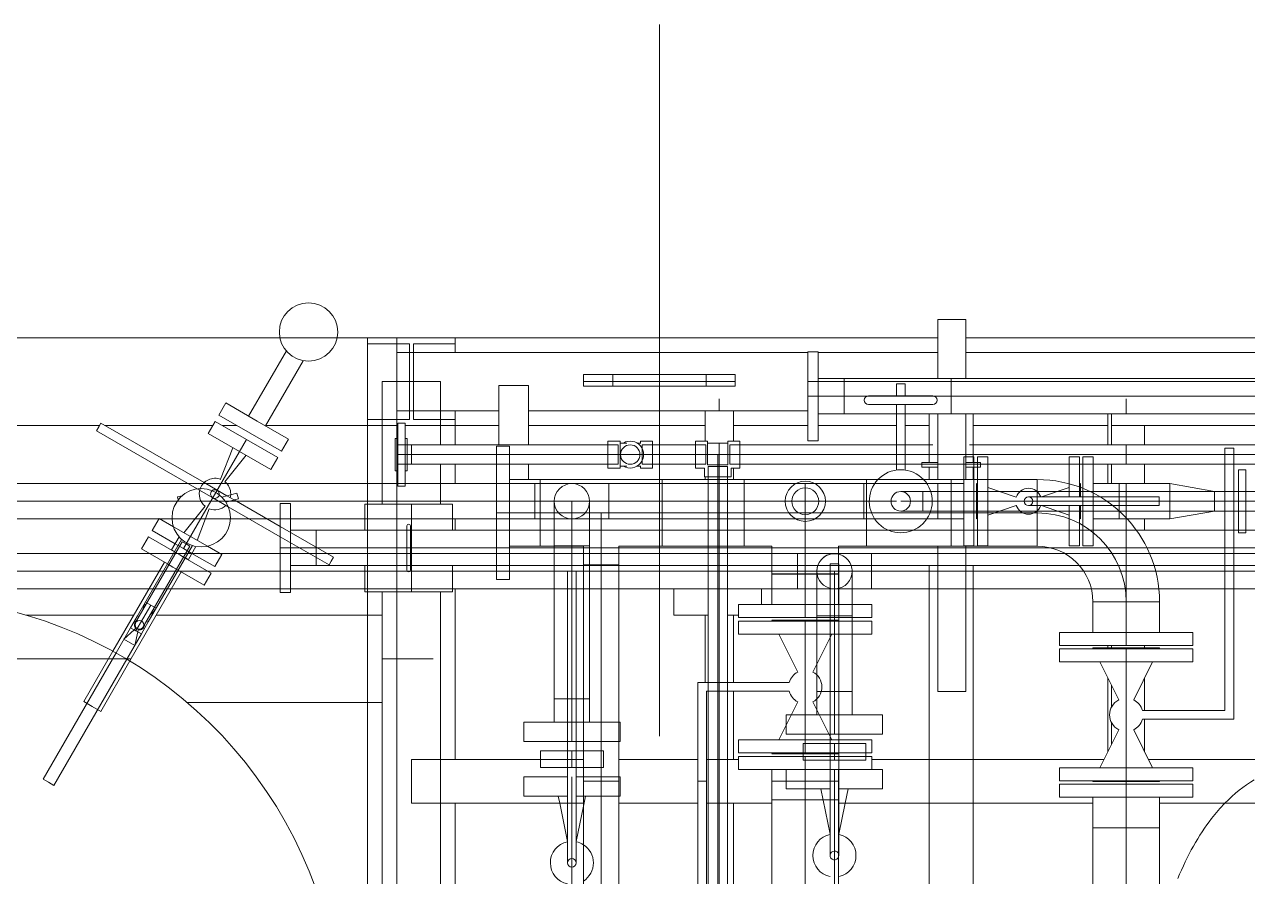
# Model space of a CAD drawing. Header units: inches. Extents: x -1128 to 651, y 96 to 845.
# Drawn here: x -1030.355 to -1028.464, y 724.947 to 726.265 of the extents above; entities that cross this region are included whole.
import ezdxf

# ---------------------------------------------------------------- set-up
doc = ezdxf.new("R2010")
doc.units = ezdxf.units.IN
doc.header["$MEASUREMENT"] = 0
doc.layers.add('EQUIPMENT LAYOUT-EMBED 1_DWG$0$Default', color=7, linetype='Continuous')
doc.layers.add('EQUIPMENT LAYOUT-EMBED 1_DWG$0$DwgTemplate', color=7, linetype='Continuous')
doc.layers.add('Layout', color=6, linetype='Continuous', lineweight=18)

# ---------------------------------------------------------------- blocks, each defined once
blk = doc.blocks.new('A$C55974CAD')
at = {"layer": 'EQUIPMENT LAYOUT-EMBED 1_DWG$0$Default', "color": 7, "lineweight": 0}
for p, q in [((51.6382, 6.997), (51.6435, 7.0062)), ((51.6435, 7.0062), (51.86, 6.8812)), ((51.6329, 6.9877), (51.6382, 6.997)), ((51.6329, 6.9877), (51.8493, 6.8628)), ((51.7598, 6.9075), (51.7681, 6.922)), ((51.7681, 6.922), (51.7765, 6.9364)), ((51.7765, 6.9364), (51.8629, 6.8865)), ((51.7598, 6.9075), (51.8462, 6.8576)), ((51.86, 6.8812), (51.9033, 6.8562)), ((51.8629, 6.8865), (52.0156, 6.7983)), ((51.8462, 6.8576), (51.9989, 6.7694)), ((51.8493, 6.8628), (51.8927, 6.8377)), ((51.898, 6.847), (51.9033, 6.8562)), ((51.8927, 6.8377), (51.898, 6.847)), ((52.0126, 6.7931), (52.0383, 6.8375)), ((52.0383, 6.8375), (52.0589, 6.8256)), ((52.0333, 6.7812), (52.0589, 6.8256)), ((52.0073, 6.7839), (52.0126, 6.7931)), ((51.9763, 6.7303), (52.002, 6.7746)), ((52.002, 6.7746), (52.0073, 6.7839)), ((52.0226, 6.7627), (52.0279, 6.772)), ((52.0279, 6.772), (52.0333, 6.7812)), ((51.997, 6.7184), (52.0226, 6.7627)), ((51.9763, 6.7303), (51.997, 6.7184))]:
    blk.add_line(p, q, dxfattribs=at)
at = {"layer": 'EQUIPMENT LAYOUT-EMBED 1_DWG$0$DwgTemplate', "color": 1, "lineweight": 0}
for p, q in [((52.4, 8.2), (52.4, 6.6003)), ((52.25, 7.2333), (52.25, 6.9093)), ((51.925, 7.0357), (51.925, 6.8507)), ((52.25, 6.9003), (52.25, 6.7152)), ((51.925, 6.8121), (51.925, 6.425)), ((51.775, 6.7591), (51.775, 6.425)), ((52.25, 6.6994), (52.25, 6.674)), ((52.25, 6.6245), (52.25, 6.45)), ((52.4, 6.5024), (52.4, 6.45)), ((51.965, 6.45), (51.2444, 6.45)), ((52.25, 6.45), (52.1502, 6.45)), ((52.26, 6.45), (52.25, 6.45)), ((52.25, 6.45), (52.25, 6.3983)), ((52.39, 6.45), (52.26, 6.45)), ((52.26, 6.3785), (52.26, 6.45)), ((52.39, 6.45), (52.39, 6.3785)), ((52.4, 6.45), (52.39, 6.45)), ((52.4, 6.4), (52.4, 6.45)), ((51.2444, 6.425), (51.965, 6.425)), ((52.115, 6.425), (52.325, 6.425)), ((52.325, 6.425), (52.325, 6.325)), ((52.275, 6.4), (52.275, 6.2254)), ((52.375, 6.4), (52.375, 5.6955)), ((51.6025, 6.0801), (51.6025, 6.375)), ((51.6025, 6.375), (51.6775, 6.375)), ((51.6775, 6.0801), (51.6775, 6.375)), ((52.25, 6.3855), (52.25, 6.3)), ((52.39, 6.3785), (52.26, 6.3785)), ((52.26, 6.3715), (52.39, 6.3715)), ((52.26, 6.3), (52.26, 6.3715)), ((52.39, 6.3715), (52.39, 6.3)), ((51.3048, 6.325), (51.965, 6.325)), ((52.115, 6.325), (52.1833, 6.325)), ((52.2167, 6.325), (52.325, 6.325)), ((51.6025, 6.3), (51.3048, 6.3)), ((51.9698, 6.3), (51.6775, 6.3)), ((52.0898, 6.3), (52.0702, 6.3)), ((52.1833, 6.3), (52.1502, 6.3)), ((52.25, 6.3), (52.2167, 6.3)), ((52.25, 6.3), (52.26, 6.3)), ((52.25, 6.3), (52.25, 6.2254)), ((52.275, 6.3), (52.26, 6.3)), ((52.39, 6.3), (52.375, 6.3)), ((52.39, 6.3), (52.4, 6.3)), ((52.25, 6.1746), (52.25, 5.8713)), ((52.275, 6.1746), (52.275, 5.6955)), ((51.6025, 5.8841), (51.6025, 6.0198)), ((51.6775, 5.8841), (51.6775, 6.0198)), ((51.7173, 5.95), (52.0098, 5.95)), ((52.0098, 5.95), (52.1571, 5.95)), ((52.1571, 5.95), (52.3173, 5.95)), ((52.3173, 5.95), (52.3373, 5.95)), ((52.3373, 5.95), (52.9373, 5.95)), ((51.6025, 5.7571), (51.6025, 5.8691)), ((51.6775, 5.8143), (51.6775, 5.8691)), ((51.8092, 5.8713), (51.925, 5.8713)), ((52.1571, 5.8713), (52.1619, 5.8713)), ((52.223, 5.8713), (52.275, 5.8713)), ((51.4352, 5.8233), (51.6025, 5.8233)), ((51.6775, 5.8233), (51.7942, 5.8233)), ((51.8092, 5.8233), (51.925, 5.8233)), ((52.1571, 5.8233), (52.177, 5.8233)), ((52.223, 5.8233), (52.275, 5.8233)), ((52.25, 5.8233), (52.25, 5.6955)), ((52.25, 5.678), (52.25, 5.5439)), ((52.375, 5.678), (52.375, 5.473)), ((51.6025, 5.2071), (51.6025, 5.6428)), ((51.6775, 5.1881), (51.6775, 5.5857)), ((52.25, 5.5289), (52.25, 5.4875)), ((52.1865, 5.5), (52.1785, 5.5)), ((52.1785, 5.5), (52.1785, 5.473)), ((52.1865, 5.473), (52.1865, 5.5)), ((51.3, 5.4875), (52.0098, 5.4875)), ((51.7939, 5.425), (51.7939, 5.473)), ((52.0428, 5.473), (51.7939, 5.473)), ((52.1571, 5.4875), (52.1785, 5.4875)), ((52.2698, 5.473), (52.1571, 5.473)), ((52.1865, 5.4875), (52.2698, 5.4875)), ((52.4318, 5.473), (52.3302, 5.473)), ((52.4318, 5.473), (52.4318, 5.425)), ((51.3, 5.4125), (52.0098, 5.4125)), ((52.0428, 5.425), (51.7939, 5.425)), ((52.2698, 5.425), (52.1571, 5.425)), ((52.1571, 5.4125), (52.1785, 5.4125)), ((52.1785, 5.425), (52.1785, 5.4)), ((52.1865, 5.4), (52.1865, 5.425)), ((52.1865, 5.4125), (52.2698, 5.4125)), ((52.25, 5.4125), (52.25, 5.1815)), ((52.4318, 5.425), (52.3302, 5.425)), ((52.375, 5.425), (52.375, 3.3635)), ((52.1785, 5.4), (52.1865, 5.4)), ((51.6908, 5.1815), (51.8171, 5.1815)), ((51.8685, 5.1815), (51.8729, 5.1815)), ((52.1502, 5.1815), (52.1833, 5.1815)), ((52.2167, 5.1815), (52.2698, 5.1815)), ((51.7409, 5.1755), (51.7028, 5.1755)), ((51.805, 5.1755), (51.767, 5.1755)), ((51.8729, 5.1755), (51.8685, 5.1755)), ((52.1833, 5.1755), (52.1502, 5.1755)), ((52.2698, 5.1755), (52.2167, 5.1755)), ((52.25, 5.1755), (52.25, 4.725)), ((51.6908, 5.1185), (51.7464, 5.1185)), ((51.7614, 5.1185), (51.8171, 5.1185)), ((51.8685, 5.1185), (51.8729, 5.1185)), ((52.0702, 5.1185), (52.0898, 5.1185)), ((52.1502, 5.1185), (52.1833, 5.1185)), ((52.2167, 5.1185), (52.25, 5.1185)), ((51.6775, 3.7685), (51.6775, 5.1118)), ((51.6025, 2.9321), (51.6025, 5.0928))]:
    blk.add_line(p, q, dxfattribs=at)
at = {"layer": 'EQUIPMENT LAYOUT-EMBED 1_DWG$0$DwgTemplate', "color": 9, "lineweight": 0}
for p, q in [((51.85, 7.636), (51.85, 6.8554)), ((52.4, 6.6003), (52.4, 6.5024)), ((52.1502, 6.45), (51.965, 6.45)), ((51.85, 6.425), (51.85, 6.3378)), ((51.965, 6.375), (52.115, 6.375)), ((52.1833, 6.375), (52.2167, 6.375)), ((51.64, 6.0198), (51.64, 6.0801)), ((52.325, 6.08), (52.325, 5.82)), ((51.64, 5.8691), (51.64, 5.8841)), ((50.3825, 5.8473), (52.2198, 5.8473)), ((52.275, 5.8473), (52.2958, 5.8473)), ((51.64, 5.6428), (51.64, 5.7571)), ((52.325, 5.6955), (52.325, 3.0851)), ((51.64, 5.0931), (51.64, 5.2068)), ((51.6349, 5.15), (51.6394, 5.15)), ((51.9476, 5.15), (52.1502, 5.15)), ((52.1833, 5.15), (52.2167, 5.15)), ((52.2698, 5.15), (52.2958, 5.15))]:
    blk.add_line(p, q, dxfattribs=at)
at = {"layer": 'EQUIPMENT LAYOUT-EMBED 1_DWG$0$DwgTemplate', "color": 7, "lineweight": 0}
for p, q in [((51.9698, 7.2366), (51.9698, 6.8248)), ((52, 6.8074), (52, 7.2366)), ((52.0302, 7.2393), (52.0302, 6.8235)), ((52.0898, 7.2428), (52.0898, 6.8077)), ((52.12, 6.7764), (52.12, 7.2333)), ((52.1502, 7.2333), (52.1502, 6.7574)), ((51.6382, 6.997), (51.6435, 7.0062)), ((51.6435, 7.0062), (51.86, 6.8812)), ((51.6329, 6.9877), (51.6382, 6.997)), ((51.6329, 6.9877), (51.8493, 6.8628)), ((51.7598, 6.9075), (51.7681, 6.922)), ((51.7681, 6.922), (51.7765, 6.9364)), ((51.7765, 6.9364), (51.8629, 6.8865)), ((51.7598, 6.9075), (51.8462, 6.8576)), ((52.2409, 6.9146), (52.1412, 6.7419)), ((52.2539, 6.9071), (52.1519, 6.7303)), ((52.2409, 6.9146), (52.2474, 6.9108)), ((52.2474, 6.9108), (52.2539, 6.9071)), ((51.8834, 6.8677), (51.8728, 6.8492)), ((51.8998, 6.8501), (51.8834, 6.8677)), ((51.8998, 6.8501), (51.9033, 6.8562)), ((51.9238, 6.8444), (51.9033, 6.8562)), ((51.8962, 6.8438), (51.8728, 6.8492)), ((51.8927, 6.8377), (51.8962, 6.8438)), ((51.9131, 6.8259), (51.8927, 6.8377)), ((51.8962, 6.8438), (51.898, 6.847)), ((51.8998, 6.843), (51.8962, 6.8438)), ((51.898, 6.847), (51.8998, 6.8501)), ((51.898, 6.847), (51.9184, 6.8352)), ((51.9023, 6.8474), (51.8998, 6.8501)), ((52.043, 6.7546), (51.9045, 6.8346)), ((52.0505, 6.7676), (51.912, 6.8476)), ((51.9184, 6.8352), (51.942, 6.8216)), ((51.9332, 6.8353), (51.9437, 6.8329)), ((51.9421, 6.8302), (51.9437, 6.8329)), ((51.9257, 6.8223), (51.933, 6.8144)), ((51.933, 6.8144), (51.9346, 6.8172)), ((51.9367, 6.8123), (51.942, 6.8216)), ((51.942, 6.8216), (51.9473, 6.8308)), ((51.9698, 6.8248), (51.9698, 6.7862)), ((52.0302, 6.8235), (52.0302, 6.7515)), ((52.0699, 6.8192), (52.0472, 6.78)), ((52.0905, 6.8073), (52.0699, 6.8192)), ((52, 6.7236), (52, 6.8074)), ((52.0073, 6.7839), (52.0126, 6.7931)), ((52.0905, 6.8073), (52.0763, 6.7828)), ((52.0898, 6.8077), (52.0898, 6.8062)), ((52.0898, 6.8062), (52.0898, 6.7851)), ((51.9698, 6.7862), (51.9698, 6.6)), ((52.002, 6.7746), (52.0073, 6.7839)), ((52.0226, 6.7627), (52.0279, 6.772)), ((52.0279, 6.772), (52.0333, 6.7812)), ((52.0472, 6.78), (52.0389, 6.7656)), ((52.0763, 6.7828), (52.0595, 6.7537)), ((52.0898, 6.7851), (52.0898, 6.6852)), ((52.12, 6.6752), (52.12, 6.7764)), ((52.0306, 6.7512), (52.008, 6.712)), ((52.0302, 6.7515), (52.0302, 6.7505)), ((52.0302, 6.7505), (52.0302, 6.7029)), ((52.0389, 6.7656), (52.0306, 6.7512)), ((52.135, 6.7102), (52.0389, 6.7656)), ((52.0595, 6.7537), (52.0428, 6.7247)), ((52.0468, 6.7611), (52.043, 6.7546)), ((52.0505, 6.7676), (52.0468, 6.7611)), ((52.1114, 6.7286), (52.066, 6.765)), ((52.1502, 6.7574), (52.1502, 6.6913)), ((52.1072, 6.7214), (52.053, 6.7424)), ((52.1412, 6.7419), (52.1259, 6.7154)), ((52.1519, 6.7303), (52.1389, 6.7079)), ((52, 6.6), (52, 6.7236)), ((52.0286, 6.7001), (52.008, 6.712)), ((52.0428, 6.7247), (52.0286, 6.7001)), ((52.1106, 6.6889), (52.1259, 6.7154)), ((52.1293, 6.6913), (52.1389, 6.7079)), ((52.2259, 6.6577), (52.135, 6.7102)), ((52.2053, 6.6696), (52.2362, 6.7232)), ((52.2259, 6.6577), (52.2568, 6.7113)), ((52.2362, 6.7232), (52.2568, 6.7113)), ((52.0302, 6.7029), (52.0302, 6.6)), ((52.0593, 6.6), (52.1106, 6.6889)), ((52.1222, 6.679), (52.1293, 6.6913)), ((52.1502, 6.6913), (52.1502, 6.425)), ((52.1534, 6.6947), (52.1988, 6.6583)), ((52.1576, 6.7019), (52.2118, 6.6808)), ((52.0766, 6.6), (52.1222, 6.679)), ((52.0898, 6.6852), (52.0898, 6.6529)), ((52.12, 6.425), (52.12, 6.6752)), ((52.1743, 6.616), (52.2053, 6.6696)), ((52.0898, 6.6529), (52.0898, 6.6229)), ((52.1949, 6.6041), (52.2259, 6.6577)), ((52.0898, 6.6229), (52.0898, 6.6)), ((52.1743, 6.616), (52.1949, 6.6041)), ((52.04, 6.6), (51.9638, 6.6)), ((51.9638, 6.5824), (51.9638, 6.6)), ((52.04, 6.5824), (51.9638, 6.5824)), ((51.9698, 6.6), (51.9698, 6.5824)), ((51.9698, 6.5824), (51.9698, 6.4546)), ((52, 6.5824), (52, 6.6)), ((52, 6.4546), (52, 6.5824)), ((52.0098, 6.538), (52.0098, 6.5824)), ((52.0109, 6.5162), (52.0593, 6.6)), ((52.0239, 6.5087), (52.0766, 6.6)), ((52.0302, 6.6), (52.0302, 5.7135)), ((52.04, 6.6), (52.04, 6.538)), ((52.1162, 6.6), (52.04, 6.6)), ((52.1162, 6.5824), (52.04, 6.5824)), ((52.0702, 6.538), (52.0702, 6.5824)), ((52.0898, 6.6), (52.0898, 6.5824)), ((52.0898, 6.5824), (52.0898, 6.4546)), ((52.1162, 6.5824), (52.1162, 6.6)), ((52.0702, 6.538), (52.0098, 6.538)), ((52.0098, 6.538), (52.0098, 6.3826)), ((52.04, 6.538), (52.0098, 6.538)), ((52.04, 6.3826), (52.04, 6.538)), ((52.0702, 6.538), (52.04, 6.538)), ((52.0702, 6.538), (52.0702, 6.3826)), ((52.0174, 6.5125), (52.0109, 6.5162)), ((52.0239, 6.5087), (52.0174, 6.5125)), ((51.9698, 6.4546), (51.9698, 6.3046)), ((52, 6.3046), (52, 6.4546)), ((52.0898, 6.4546), (52.0898, 6.3046)), ((52.12, 6.325), (52.12, 6.425)), ((52.1502, 6.425), (52.1502, 6.325)), ((52.2, 6.3983), (52.146, 6.3983)), ((52.146, 6.3855), (52.146, 6.3983)), ((52.1722, 6.4031), (52.2, 6.4031)), ((52.1722, 6.4031), (52.1722, 6.3983)), ((52.1833, 6.4), (52.1833, 6.3825)), ((52.2, 6.4031), (52.2278, 6.4031)), ((52.2, 6.3983), (52.2, 6.4)), ((52.2, 6.3825), (52.2, 6.4)), ((52.254, 6.3983), (52.2, 6.3983)), ((52.2167, 6.4), (52.2167, 6.3825)), ((52.2278, 6.4031), (52.2278, 6.3983)), ((52.254, 6.3855), (52.254, 6.3983)), ((52.0098, 6.3826), (52.0098, 6.3766)), ((52.0098, 6.3766), (52.0098, 6.2293)), ((52.04, 6.3766), (52.04, 6.3826)), ((52.04, 6.2293), (52.04, 6.3766)), ((52.0702, 6.3826), (52.0702, 6.3766)), ((52.0702, 6.3766), (52.0702, 6.2293)), ((52.2, 6.3855), (52.146, 6.3855)), ((52.1722, 6.3855), (52.1722, 6.3825)), ((52.1722, 6.3825), (52.2, 6.3825)), ((52.1833, 6.3825), (52.1833, 6.2293)), ((52.254, 6.3855), (52.2, 6.3855)), ((52.2, 6.3825), (52.2278, 6.3825)), ((52.2, 6.2293), (52.2, 6.3825)), ((52.2167, 6.3825), (52.2167, 6.0381)), ((52.2278, 6.3855), (52.2278, 6.3825)), ((52.12, 6.2293), (52.12, 6.325)), ((52.1502, 6.325), (52.1502, 6.2293)), ((51.9698, 6.3046), (51.9698, 6.1301)), ((52, 6.2293), (52, 6.3046)), ((52.0898, 6.3046), (52.0898, 6.2293)), ((52.1, 6.2293), (51.9857, 6.2293)), ((51.9857, 6.207), (51.9857, 6.2293)), ((52, 6.207), (52, 6.2293)), ((52.0098, 6.2293), (52.0098, 6.207)), ((52.04, 6.207), (52.04, 6.2293)), ((52.0702, 6.2293), (52.0702, 5.9453)), ((52.0898, 6.2293), (52.0898, 6.1635)), ((52.1, 6.2293), (52.1, 6.1546)), ((52.2143, 6.2293), (52.1, 6.2293)), ((52.12, 6.1635), (52.12, 6.2293)), ((52.1502, 6.2293), (52.1502, 6.1635)), ((52.1833, 6.2293), (52.1833, 6.207)), ((52.2, 6.207), (52.2, 6.2293)), ((52.2143, 6.207), (52.2143, 6.2293)), ((52.1, 6.207), (51.9857, 6.207)), ((52, 6.1301), (52, 6.207)), ((52.0098, 6.207), (52.0098, 6.0801)), ((52.04, 6.0801), (52.04, 6.207)), ((52.0428, 6.1546), (52.0428, 6.207)), ((52.2143, 6.207), (52.1, 6.207)), ((52.1571, 6.1546), (52.1571, 6.207)), ((52.1833, 6.207), (52.1833, 6.0381)), ((52.2, 6.0381), (52.2, 6.207)), ((51.6142, 6.1075), (51.6142, 6.1825)), ((51.6142, 6.1825), (51.6475, 6.1825)), ((51.6475, 6.1075), (51.6475, 6.1825)), ((51.708, 6.1825), (51.708, 6.1075)), ((51.7413, 6.1825), (51.708, 6.1825)), ((51.7413, 6.1825), (51.7413, 6.1075)), ((52.1502, 6.1635), (52.0898, 6.1635)), ((52.0898, 6.1635), (52.12, 6.1635)), ((52.0898, 6.1635), (52.0898, 6.0365)), ((52.12, 6.1635), (52.12, 6.1635)), ((52.12, 6.1635), (52.12, 6.1635)), ((52.12, 6.0365), (52.12, 6.1635)), ((52.12, 6.1635), (52.1502, 6.1635)), ((52.1502, 6.1635), (52.1502, 6.0365)), ((51.6635, 6.1539), (51.6635, 6.1)), ((51.6775, 6.1539), (51.6635, 6.1539)), ((51.692, 6.1539), (51.6775, 6.1539)), ((51.692, 6.1539), (51.692, 6.1)), ((52.1, 6.1546), (52.0428, 6.1546)), ((52.0428, 6.1546), (52.1571, 6.1546)), ((52.0428, 6.1546), (52.0428, 6.0801)), ((52.1571, 6.1546), (52.1, 6.1546)), ((52.1, 6.1546), (52.1, 6.1546)), ((52.1, 6.1546), (52.1, 6.1546)), ((52.1, 5.9453), (52.1, 6.1546)), ((52.1571, 6.1546), (52.1571, 5.9453)), ((51.5368, 6.1075), (51.6025, 6.1209)), ((51.6025, 6.1209), (51.6142, 6.1233)), ((51.7811, 6.1301), (51.7413, 6.1301)), ((51.7811, 6.1301), (51.7811, 6.1075)), ((51.7811, 6.1075), (51.7811, 6.1301)), ((52.0098, 6.1301), (51.7811, 6.1301)), ((51.9698, 6.1301), (51.9698, 6.0198)), ((52, 6.0198), (52, 6.1301)), ((52.0438, 6.1301), (52.0098, 6.1301)), ((52.0438, 6.0698), (52.0438, 6.1301)), ((52.0438, 6.1301), (52.0438, 6.0698)), ((52.0438, 6.1301), (52.12, 6.1301)), ((51.3526, 6.1), (51.6025, 6.1)), ((51.6025, 6.1075), (51.5001, 6.1075)), ((51.692, 6.1075), (51.6025, 6.1075)), ((51.6025, 6.1), (51.6475, 6.1)), ((51.6635, 6.1), (51.692, 6.1)), ((51.6635, 6.1), (51.6635, 6.046)), ((52.0001, 6.1075), (51.692, 6.1075)), ((51.692, 6.1), (51.692, 6.0801)), ((51.708, 6.1075), (51.708, 6.1)), ((51.708, 6.1), (51.7811, 6.1)), ((51.708, 6.1), (51.708, 6.0925)), ((51.7413, 6.1075), (51.7413, 6.1)), ((51.7413, 6.1), (51.7413, 6.0925)), ((51.7811, 6.1075), (51.7811, 6.1)), ((51.7811, 6.0925), (51.7811, 6.1075)), ((51.7811, 6.1), (51.7811, 6.0925)), ((51.7811, 6.1), (52.0001, 6.1)), ((52.0001, 6.1075), (52.0001, 6.1)), ((52.0001, 6.1), (52.0001, 6.0925)), ((52.0001, 6.1), (52.0098, 6.1)), ((52.0098, 6.1), (52.0438, 6.1)), ((52.0438, 6.1), (52.0438, 6.1)), ((52.0438, 6.1), (52.0438, 6.1)), ((52.0438, 6.1), (52.12, 6.1)), ((52.0111, 6.0801), (51.2762, 6.0801)), ((51.6025, 6.0925), (51.5001, 6.0925)), ((51.5368, 6.0925), (51.5971, 6.0801)), ((51.5971, 6.0801), (51.6142, 6.0766)), ((51.692, 6.0925), (51.6025, 6.0925)), ((51.6142, 6.0174), (51.6142, 6.0925)), ((51.6475, 6.0174), (51.6475, 6.0925)), ((52.0001, 6.0925), (51.692, 6.0925)), ((51.692, 6.0801), (51.692, 6.046)), ((51.708, 6.0925), (51.708, 6.0801)), ((51.708, 6.0801), (51.708, 6.0198)), ((51.7413, 6.0925), (51.7413, 6.0801)), ((51.7413, 6.0801), (51.7413, 6.0198)), ((51.7811, 6.0925), (51.7811, 6.0801)), ((51.7811, 6.0801), (51.7811, 6.0925)), ((51.7811, 6.0801), (51.7811, 6.0698)), ((51.7811, 6.0698), (51.7811, 6.0801)), ((52.0098, 6.0801), (52.0098, 6.0198)), ((52.0111, 6.0198), (52.0111, 6.0801)), ((52.0111, 6.0801), (52.0111, 6.0198)), ((52.0428, 6.0801), (52.0111, 6.0801)), ((52.04, 6.0198), (52.04, 6.0801)), ((51.7811, 6.0698), (51.7413, 6.0698)), ((52.0438, 6.0698), (51.7811, 6.0698)), ((52.12, 6.0698), (52.0438, 6.0698)), ((51.2762, 6.05), (52.0111, 6.05)), ((51.692, 6.046), (51.6635, 6.046)), ((52.0111, 6.05), (52.0111, 6.05)), ((52.0111, 6.05), (52.1, 6.05)), ((52.1502, 6.0365), (52.0898, 6.0365)), ((52.0898, 6.0365), (52.0898, 5.9453)), ((52.0898, 6.0365), (52.12, 6.0365)), ((52.12, 5.9453), (52.12, 6.0365)), ((52.12, 6.0365), (52.12, 6.0365)), ((52.12, 6.0365), (52.1502, 6.0365)), ((52.1502, 6.0365), (52.1502, 5.9453)), ((52.223, 6.0381), (52.177, 6.0381)), ((52.177, 6.0174), (52.177, 6.0381)), ((52.1833, 6.0381), (52.1833, 6.0206)), ((52.2, 6.0381), (52.2, 6.0206)), ((52.2, 6.0206), (52.2, 6.0381)), ((52.2167, 6.0381), (52.2167, 6.0206)), ((52.223, 6.0174), (52.223, 6.0381)), ((52.0111, 6.0198), (51.2762, 6.0198)), ((51.6142, 6.0174), (51.6475, 6.0174)), ((51.708, 6.0198), (51.708, 6.0174)), ((51.7413, 6.0174), (51.708, 6.0174)), ((51.7413, 6.0198), (51.7413, 6.0174)), ((51.9698, 6.0198), (51.9698, 5.8667)), ((52, 5.8667), (52, 6.0198)), ((52.0098, 6.0198), (52.0098, 5.7571)), ((52.0428, 6.0198), (52.0111, 6.0198)), ((52.04, 5.7571), (52.04, 6.0198)), ((52.0428, 6.0198), (52.0428, 5.9453)), ((52.223, 6.0174), (52.177, 6.0174)), ((52.1802, 6.006), (52.1802, 6.0174)), ((52.2167, 6.0206), (52.1833, 6.0206)), ((52.2, 6.0206), (52.2, 6.0174)), ((52.2, 6.0174), (52.2, 6.0174)), ((52.2, 6), (52.2, 6.0174)), ((52.2198, 6.0174), (52.2198, 6.006)), ((52.2, 6), (52.2, 5.9619)), ((52.177, 5.9825), (52.181, 5.9825)), ((52.177, 5.9825), (52.177, 5.9619)), ((52.1802, 5.9883), (52.1802, 5.9825)), ((52.1833, 5.9793), (52.2167, 5.9793)), ((52.1833, 5.9619), (52.1833, 5.9793)), ((52.2167, 5.9619), (52.2167, 5.9793)), ((52.219, 5.9825), (52.223, 5.9825)), ((52.2198, 5.9825), (52.2198, 5.9883)), ((52.223, 5.9825), (52.223, 5.9619)), ((52.177, 5.9619), (52.223, 5.9619)), ((52.1833, 5.8881), (52.1833, 5.9619)), ((52.2, 5.9619), (52.2, 5.8881)), ((52.2167, 5.8881), (52.2167, 5.9619)), ((52.0428, 5.9453), (52.1571, 5.9453)), ((52.1, 5.9453), (52.0428, 5.9453)), ((52.0428, 5.9453), (52.0428, 5.8046)), ((52.0702, 5.9453), (52.0702, 5.9453)), ((52.0702, 5.9453), (52.0702, 5.5953)), ((52.0898, 5.9453), (52.0898, 5.9453)), ((52.0898, 5.9453), (52.0898, 5.7)), ((52.1, 5.9453), (52.1, 5.9453)), ((52.1, 5.8046), (52.1, 5.9453)), ((52.1571, 5.9453), (52.1, 5.9453)), ((52.12, 5.7), (52.12, 5.9453)), ((52.12, 5.9453), (52.12, 5.9453)), ((52.1502, 5.9453), (52.1502, 5.9453)), ((52.1502, 5.9453), (52.1502, 5.7)), ((52.1571, 5.9453), (52.1571, 5.8046)), ((51.3445, 5.8841), (51.7942, 5.8841)), ((51.3445, 5.8691), (51.7942, 5.8691)), ((51.7942, 5.8841), (51.8092, 5.8841)), ((51.7942, 5.8691), (51.7942, 5.7276)), ((51.8092, 5.8841), (51.8092, 5.7276)), ((52.1619, 5.873), (52.1619, 5.85)), ((52.177, 5.873), (52.1619, 5.873)), ((52.223, 5.8881), (52.177, 5.8881)), ((52.177, 5.873), (52.177, 5.8881)), ((52.1833, 5.8706), (52.1833, 5.8881)), ((52.1833, 5.8706), (52.2167, 5.8706)), ((52.2, 5.8881), (52.2, 5.8706)), ((52.2, 5.8881), (52.2, 5.8706)), ((52.2, 5.8706), (52.2, 5.8674)), ((52.2167, 5.8706), (52.2167, 5.8881)), ((52.223, 5.8674), (52.223, 5.8881)), ((51.4123, 5.8667), (51.6025, 5.8667)), ((51.6025, 5.85), (51.4224, 5.85)), ((51.6025, 5.8667), (51.6775, 5.8667)), ((51.6775, 5.85), (51.6025, 5.85)), ((51.6775, 5.8667), (51.7942, 5.8667)), ((51.7942, 5.85), (51.6775, 5.85)), ((51.7942, 5.8667), (51.8092, 5.8667)), ((51.8092, 5.85), (51.7942, 5.85)), ((51.8092, 5.8667), (52.0098, 5.8667)), ((52.0098, 5.85), (51.8092, 5.85)), ((51.9698, 5.8667), (51.9698, 5.8333)), ((52, 5.8333), (52, 5.8667)), ((52.0098, 5.8667), (52.1571, 5.8667)), ((52.1571, 5.85), (52.0098, 5.85)), ((52.1571, 5.8667), (52.1619, 5.8667)), ((52.1619, 5.85), (52.1571, 5.85)), ((52.1619, 5.8667), (52.1794, 5.8667)), ((52.1619, 5.85), (52.1794, 5.85)), ((52.1619, 5.85), (52.1619, 5.827)), ((52.1794, 5.85), (52.1619, 5.85)), ((52.1794, 5.8667), (52.1794, 5.8333)), ((52.1794, 5.85), (52.1825, 5.85)), ((52.1825, 5.8674), (52.1825, 5.85)), ((52.223, 5.8674), (52.1825, 5.8674)), ((52.1825, 5.85), (52.2, 5.85)), ((52.1825, 5.85), (52.1825, 5.8325)), ((52.2, 5.8674), (52.2, 5.8325)), ((52.2198, 5.8325), (52.2198, 5.8674)), ((51.4308, 5.8333), (51.6025, 5.8333)), ((51.6025, 5.8333), (51.6775, 5.8333)), ((51.6775, 5.8333), (51.7942, 5.8333)), ((51.7942, 5.8333), (51.8092, 5.8333)), ((51.8092, 5.8333), (52.0098, 5.8333)), ((51.9698, 5.8333), (51.9698, 5.7571)), ((52, 5.7571), (52, 5.8333)), ((52.0098, 5.8333), (52.1571, 5.8333)), ((52.1571, 5.8333), (52.1619, 5.8333)), ((52.1619, 5.8333), (52.1794, 5.8333)), ((52.177, 5.827), (52.1619, 5.827)), ((52.177, 5.827), (52.177, 5.8119)), ((52.1825, 5.8325), (52.223, 5.8325)), ((52.2198, 5.8325), (52.1825, 5.8325)), ((52.1833, 5.8293), (52.2167, 5.8293)), ((52.1833, 5.8119), (52.1833, 5.8293)), ((52.2, 5.8325), (52.2, 5.8325)), ((52.2, 5.8293), (52.2, 5.8325)), ((52.2, 5.8325), (52.2, 5.8325)), ((52.2, 5.8293), (52.2, 5.8119)), ((52.2, 5.8119), (52.2, 5.8293)), ((52.2167, 5.8119), (52.2167, 5.8293)), ((52.223, 5.8325), (52.223, 5.8119)), ((51.6604, 5.5857), (51.6604, 5.8143)), ((51.6604, 5.8143), (51.6827, 5.8143)), ((51.6827, 5.5857), (51.6827, 5.8143)), ((51.6886, 5.8143), (51.6886, 5.5857)), ((51.7109, 5.8143), (51.6886, 5.8143)), ((51.7109, 5.8143), (51.7109, 5.5857)), ((51.8924, 5.5857), (51.8924, 5.8143)), ((51.8924, 5.8143), (51.9147, 5.8143)), ((51.9147, 5.5857), (51.9147, 5.8143)), ((51.9207, 5.8143), (51.9207, 5.5857)), ((51.943, 5.8143), (51.9207, 5.8143)), ((51.943, 5.8143), (51.943, 5.5857)), ((52.177, 5.8119), (52.223, 5.8119)), ((52.1833, 5.5), (52.1833, 5.8119)), ((52.2, 5.8119), (52.2, 5.4875)), ((52.2167, 5.4875), (52.2167, 5.8119)), ((52.0428, 5.8046), (52.1571, 5.8046)), ((52.0428, 5.8046), (52.0428, 5.7571)), ((52.1, 5.8046), (52.0428, 5.8046)), ((52.1, 5.8046), (52.1, 5.8046)), ((52.1, 5.5953), (52.1, 5.8046)), ((52.1, 5.8046), (52.1, 5.8046)), ((52.1571, 5.8046), (52.1, 5.8046)), ((52.1571, 5.8046), (52.1571, 5.5953)), ((51.608, 5.7571), (51.4601, 5.7571)), ((51.608, 5.6428), (51.608, 5.7571)), ((51.608, 5.7571), (51.6604, 5.7571)), ((51.608, 5.6428), (51.608, 5.7571)), ((51.6871, 5.7571), (51.6871, 5.6428)), ((51.6886, 5.7564), (51.6871, 5.7571)), ((51.776, 5.7128), (51.7109, 5.7452)), ((51.8273, 5.7128), (51.8924, 5.7452)), ((51.9147, 5.7564), (51.9162, 5.7571)), ((51.9162, 5.6428), (51.9162, 5.7571)), ((51.9953, 5.7571), (51.943, 5.7571)), ((51.9698, 5.7571), (51.9698, 5.7135)), ((51.9953, 5.7571), (51.9953, 5.6428)), ((51.9954, 5.7571), (51.9954, 5.6428)), ((52.0428, 5.7571), (51.9954, 5.7571)), ((52, 5.7135), (52, 5.7571)), ((52.0098, 5.7571), (52.0098, 5.6428)), ((52.04, 5.6428), (52.04, 5.7571)), ((51.6269, 5.6575), (51.6269, 5.7325)), ((51.6269, 5.7325), (51.6602, 5.7325)), ((51.6602, 5.6575), (51.6602, 5.7325)), ((51.7207, 5.7325), (51.7207, 5.6596)), ((51.7364, 5.7325), (51.7207, 5.7325)), ((51.754, 5.7325), (51.7364, 5.7325)), ((51.754, 5.7325), (51.754, 5.7237)), ((51.754, 5.7237), (51.754, 5.6762)), ((51.6762, 5.7039), (51.6762, 5.65)), ((51.6827, 5.7039), (51.6762, 5.7039)), ((51.6871, 5.7039), (51.6827, 5.7039)), ((51.7047, 5.7039), (51.6871, 5.7039)), ((51.7047, 5.7039), (51.7047, 5.65)), ((51.9953, 5.7135), (51.9698, 5.7135)), ((51.9698, 5.7135), (51.9953, 5.7135)), ((51.9698, 5.7135), (51.9698, 5.6198)), ((51.9954, 5.7135), (51.9953, 5.7135)), ((51.9953, 5.7135), (51.9954, 5.7135)), ((52.0302, 5.7135), (51.9954, 5.7135)), ((51.9954, 5.7135), (52, 5.7135)), ((52, 5.7135), (52, 5.7135)), ((52, 5.7135), (52, 5.7135)), ((52, 5.6198), (52, 5.7135)), ((52, 5.7135), (52.0302, 5.7135)), ((52.0302, 5.7135), (52.0302, 5.5865)), ((51.4601, 5.7), (51.608, 5.7)), ((51.6827, 5.7), (51.608, 5.7)), ((51.6871, 5.7), (51.9162, 5.7)), ((51.776, 5.6872), (51.7109, 5.6547)), ((51.7619, 5.6801), (51.754, 5.6801)), ((51.781, 5.6801), (51.7619, 5.6801)), ((51.7938, 5.6801), (51.781, 5.6801)), ((51.7938, 5.6724), (51.7938, 5.6801)), ((51.8223, 5.6801), (51.7938, 5.6801)), ((51.7938, 5.6801), (51.7938, 5.6724)), ((51.8414, 5.6801), (51.8223, 5.6801)), ((51.8273, 5.6872), (51.8924, 5.6547)), ((51.9162, 5.6801), (51.8414, 5.6801)), ((51.9207, 5.6801), (51.9162, 5.6801)), ((51.9207, 5.7), (51.9953, 5.7)), ((51.9238, 5.6801), (51.9207, 5.6801)), ((51.9238, 5.6198), (51.9238, 5.6801)), ((51.9238, 5.6801), (51.9238, 5.6198)), ((51.9238, 5.6801), (51.9953, 5.6801)), ((51.9953, 5.7), (51.9954, 5.7)), ((51.9953, 5.6801), (51.9954, 5.6801)), ((51.9954, 5.7), (52.1, 5.7)), ((51.9954, 5.6801), (52, 5.6801)), ((52.1502, 5.7), (52.0898, 5.7)), ((52.0898, 5.7), (52.0898, 5.5999)), ((52.12, 5.5999), (52.12, 5.7)), ((52.12, 5.7), (52.12, 5.7)), ((52.12, 5.7), (52.12, 5.7)), ((52.1502, 5.7), (52.1502, 5.5999)), ((52.3, 5.6955), (52.2238, 5.6955)), ((52.2238, 5.678), (52.2238, 5.6955)), ((52.3, 5.6955), (52.3, 5.6335)), ((52.3762, 5.6955), (52.3, 5.6955)), ((52.3762, 5.678), (52.3762, 5.6955)), ((51.5495, 5.6575), (51.6269, 5.6733)), ((51.7207, 5.6596), (51.7207, 5.6575)), ((51.754, 5.6762), (51.754, 5.6575)), ((51.7938, 5.6575), (51.7938, 5.6724)), ((51.7938, 5.6724), (51.7938, 5.6575)), ((52.3, 5.678), (52.2238, 5.678)), ((52.2698, 5.6335), (52.2698, 5.678)), ((52.3762, 5.678), (52.3, 5.678)), ((52.3302, 5.6335), (52.3302, 5.678)), ((51.3653, 5.65), (51.6602, 5.65)), ((51.608, 5.6428), (51.4601, 5.6428)), ((51.7165, 5.6575), (51.5128, 5.6575)), ((51.6025, 5.6425), (51.5128, 5.6425)), ((51.5495, 5.6425), (51.6025, 5.6316)), ((51.7109, 5.6425), (51.6025, 5.6425)), ((51.608, 5.6428), (51.6604, 5.6428)), ((51.6269, 5.5674), (51.6269, 5.6425)), ((51.6602, 5.5674), (51.6602, 5.6425)), ((51.6762, 5.65), (51.7047, 5.65)), ((51.6762, 5.65), (51.6762, 5.596)), ((51.6886, 5.6436), (51.6871, 5.6428)), ((51.7047, 5.65), (51.7047, 5.596)), ((51.8924, 5.6425), (51.7109, 5.6425)), ((51.8869, 5.6575), (51.7165, 5.6575)), ((51.7207, 5.6575), (51.7207, 5.65)), ((51.7207, 5.65), (51.7938, 5.65)), ((51.7207, 5.65), (51.7207, 5.6425)), ((51.7207, 5.6425), (51.7207, 5.5674)), ((51.754, 5.6575), (51.754, 5.65)), ((51.754, 5.65), (51.754, 5.6425)), ((51.754, 5.6425), (51.754, 5.5674)), ((51.7938, 5.6425), (51.7938, 5.6575)), ((51.7938, 5.6575), (51.7938, 5.65)), ((51.7938, 5.65), (51.9238, 5.65)), ((51.7938, 5.65), (51.7938, 5.6425)), ((51.7938, 5.6198), (51.7938, 5.6425)), ((51.7938, 5.6425), (51.7938, 5.6198)), ((51.9162, 5.6575), (51.8869, 5.6575)), ((51.9147, 5.6425), (51.8924, 5.6425)), ((51.9147, 5.6436), (51.9162, 5.6428)), ((51.9207, 5.6425), (51.9147, 5.6425)), ((51.9207, 5.6575), (51.9162, 5.6575)), ((51.9953, 5.6575), (51.9207, 5.6575)), ((51.943, 5.6425), (51.9207, 5.6425)), ((51.9238, 5.65), (51.9238, 5.65)), ((51.9238, 5.65), (51.9238, 5.65)), ((51.9238, 5.65), (52, 5.65)), ((51.9953, 5.6428), (51.943, 5.6428)), ((52.0098, 5.6425), (51.943, 5.6425)), ((51.9954, 5.6575), (51.9953, 5.6575)), ((52.0128, 5.6575), (51.9954, 5.6575)), ((52.0428, 5.6428), (51.9954, 5.6428)), ((52.0098, 5.6428), (52.0098, 5.473)), ((52.0128, 5.6425), (52.0098, 5.6425)), ((52.0128, 5.6575), (52.0128, 5.65)), ((52.0128, 5.65), (52.0128, 5.6425)), ((52.04, 5.473), (52.04, 5.6428)), ((52.0428, 5.6428), (52.0428, 5.5953)), ((51.6025, 5.6316), (51.6269, 5.6266)), ((51.7938, 5.6198), (51.754, 5.6198)), ((51.8924, 5.6198), (51.7938, 5.6198)), ((51.9147, 5.6198), (51.8924, 5.6198)), ((51.9207, 5.6198), (51.9147, 5.6198)), ((51.9238, 5.6198), (51.9207, 5.6198)), ((51.943, 5.6198), (51.9238, 5.6198)), ((52, 5.6198), (51.943, 5.6198)), ((51.9698, 5.6198), (51.9698, 5.5865)), ((52, 5.5865), (52, 5.6198)), ((52.3, 5.6335), (52.2698, 5.6335)), ((52.2698, 5.6335), (52.2698, 3.1179)), ((52.3, 5.6335), (52.2698, 5.6335)), ((52.3, 3.1179), (52.3, 5.6335)), ((52.3302, 5.6335), (52.3, 5.6335)), ((52.3302, 5.6335), (52.3, 5.6335)), ((52.3302, 5.6335), (52.3302, 3.1179)), ((52.1502, 5.5999), (52.0898, 5.5999)), ((52.0898, 5.5999), (52.12, 5.5999)), ((52.0898, 5.5999), (52.0898, 5.5953)), ((52.12, 5.5953), (52.12, 5.5999)), ((52.12, 5.5999), (52.12, 5.5998)), ((52.12, 5.5999), (52.1502, 5.5999)), ((52.12, 5.5998), (52.12, 5.5998)), ((52.1502, 5.5999), (52.1502, 5.5953)), ((51.6604, 5.5857), (51.6827, 5.5857)), ((51.6827, 5.596), (51.6762, 5.596)), ((51.6886, 5.596), (51.6827, 5.596)), ((51.7047, 5.596), (51.6886, 5.596)), ((51.7109, 5.5857), (51.6886, 5.5857)), ((51.8924, 5.5857), (51.9147, 5.5857)), ((51.943, 5.5857), (51.9207, 5.5857)), ((51.9698, 5.5865), (51.9698, 5.5865)), ((51.9698, 5.5865), (52, 5.5865)), ((52.0098, 5.5865), (51.9698, 5.5865)), ((51.9698, 5.5865), (51.9698, 5.4875)), ((52, 5.5865), (52, 5.5865)), ((52, 5.5865), (52.0098, 5.5865)), ((52, 5.4875), (52, 5.5865)), ((52.0098, 5.5865), (52.0302, 5.5865)), ((52.0302, 5.5865), (52.0098, 5.5865)), ((52.0302, 5.5865), (52.0302, 5.5865)), ((52.0302, 5.5865), (52.0302, 4.3262)), ((52.1, 5.5953), (52.0428, 5.5953)), ((52.0428, 5.5953), (52.0428, 5.3024)), ((52.0428, 5.5953), (52.1571, 5.5953)), ((52.0702, 5.5953), (52.0702, 5.5953)), ((52.0702, 5.5953), (52.0702, 5.1324)), ((52.0898, 5.5953), (52.0898, 5.5953)), ((52.0898, 5.5953), (52.0898, 5.4729)), ((52.1, 5.3024), (52.1, 5.5953)), ((52.1571, 5.5953), (52.1, 5.5953)), ((52.1, 5.5953), (52.1, 5.5953)), ((52.12, 5.5439), (52.12, 5.5953)), ((52.12, 5.5953), (52.12, 5.5953)), ((52.1502, 5.5953), (52.1502, 5.5953)), ((52.1502, 5.5953), (52.1502, 5.4729)), ((52.1571, 5.5953), (52.1571, 5.3024)), ((52.2859, 5.4814), (52.2859, 5.5914)), ((52.3009, 5.5914), (52.3009, 5.4814)), ((51.6269, 5.5674), (51.6602, 5.5674)), ((51.754, 5.5674), (51.7207, 5.5674)), ((52.1033, 5.4983), (52.1033, 5.5364)), ((52.12, 5.4983), (52.12, 5.5364)), ((52.1367, 5.5364), (52.1367, 5.4983)), ((52.1833, 5.5439), (52.1734, 5.5439)), ((52.2167, 5.5439), (52.1833, 5.5439)), ((52.2698, 5.5439), (52.2167, 5.5439)), ((52.2859, 5.5439), (52.2698, 5.5439)), ((52.321, 5.5439), (52.3009, 5.5439)), ((52.321, 5.5439), (52.321, 5.5364)), ((52.321, 5.5364), (52.321, 5.5289)), ((52.1833, 5.5289), (52.1734, 5.5289)), ((52.2167, 5.5289), (52.1833, 5.5289)), ((52.2698, 5.5289), (52.2167, 5.5289)), ((52.2859, 5.5289), (52.2698, 5.5289)), ((52.321, 5.5289), (52.3009, 5.5289)), ((52.1367, 5.4983), (52.1033, 5.4983)), ((52.1033, 5.4983), (52.1033, 5.1621)), ((52.1033, 5.4983), (52.1367, 5.4983)), ((52.12, 5.1833), (52.12, 5.4983)), ((52.12, 5.4983), (52.12, 5.4983)), ((52.12, 5.4983), (52.12, 5.4983)), ((52.1367, 5.4983), (52.1367, 5.2121)), ((52.1833, 5.4), (52.1833, 5.5)), ((51.9698, 5.4875), (51.9698, 5.4125)), ((52, 5.4125), (52, 5.4875)), ((52.0098, 5.473), (52.0098, 5.425)), ((52.04, 5.425), (52.04, 5.473)), ((52.0898, 5.4729), (52.12, 5.4729)), ((52.0898, 5.4729), (52.12, 5.4729)), ((52.0898, 5.4729), (52.0898, 5.4284)), ((52.12, 5.4729), (52.1502, 5.4729)), ((52.12, 5.4729), (52.1502, 5.4729)), ((52.1502, 5.4729), (52.1502, 5.4284)), ((52.2, 5.4875), (52.2, 5.4125)), ((52.2167, 5.4815), (52.2167, 5.4875)), ((51.9698, 5.4125), (51.9698, 5.2098)), ((52, 5.2228), (52, 5.4125)), ((52.0098, 5.425), (52.0098, 5.2303)), ((52.04, 5.2792), (52.04, 5.425)), ((52.0438, 5.4284), (52.12, 5.4284)), ((52.0438, 5.4284), (52.0438, 5.4109)), ((52.0438, 5.4109), (52.12, 5.4109)), ((52.12, 5.4284), (52.1962, 5.4284)), ((52.12, 5.4109), (52.1571, 5.4109)), ((52.1571, 5.4109), (52.1785, 5.4109)), ((52.1785, 5.4109), (52.1962, 5.4109)), ((52.1962, 5.4284), (52.1962, 5.4109)), ((52.2, 5.4125), (52.2, 4.9808)), ((52.2167, 5.4125), (52.2167, 5.4185)), ((52.2167, 4.7381), (52.2167, 5.4125)), ((52.12, 5.4049), (52.0438, 5.4049)), ((52.0438, 5.3874), (52.0438, 5.4049)), ((52.12, 5.3874), (52.0438, 5.3874)), ((52.1502, 5.4064), (52.0898, 5.4064)), ((52.0904, 5.4049), (52.0898, 5.4064)), ((52.1129, 5.3386), (52.0963, 5.3874)), ((52.1571, 5.4049), (52.12, 5.4049)), ((52.1571, 5.3874), (52.12, 5.3874)), ((52.1271, 5.3386), (52.1437, 5.3874)), ((52.1496, 5.4049), (52.1502, 5.4064)), ((52.1785, 5.4049), (52.1571, 5.4049)), ((52.1833, 5.3874), (52.1571, 5.3874)), ((52.1962, 5.4049), (52.1785, 5.4049)), ((52.1833, 4.9808), (52.1833, 5.4)), ((52.1962, 5.3874), (52.1833, 5.3874)), ((52.1962, 5.3874), (52.1962, 5.4049)), ((52.1125, 5.0937), (52.1125, 5.3175)), ((52.1275, 5.0937), (52.1275, 5.3175)), ((52.1, 5.3024), (52.0428, 5.3024)), ((52.0428, 5.3024), (52.1571, 5.3024)), ((52.1125, 5.2954), (52.0963, 5.2477)), ((52.1571, 5.3024), (52.1, 5.3024)), ((52.1, 5.3024), (52.1, 5.3024)), ((52.1, 5.3024), (52.1, 5.3024)), ((52.1275, 5.2954), (52.1437, 5.2477)), ((51.6126, 5.0357), (51.6126, 5.2643)), ((51.6126, 5.2643), (51.6349, 5.2643)), ((51.6349, 5.0357), (51.6349, 5.2643)), ((51.6409, 5.2643), (51.6409, 5.0357)), ((51.6632, 5.2643), (51.6409, 5.2643)), ((51.6632, 5.2643), (51.6632, 5.0357)), ((51.8447, 5.0357), (51.8447, 5.2643)), ((51.8447, 5.2643), (51.8669, 5.2643)), ((51.8669, 5.0357), (51.8669, 5.2643)), ((51.8729, 5.2643), (51.8729, 5.0357)), ((51.8952, 5.2643), (51.8729, 5.2643)), ((51.8952, 5.2643), (51.8952, 5.0357)), ((52.04, 5.1143), (52.04, 5.2792)), ((52.0438, 5.2477), (52.1125, 5.2477)), ((52.0438, 5.2477), (52.0438, 5.2302)), ((52.1275, 5.2477), (52.1499, 5.2477)), ((52.1499, 5.2477), (52.1833, 5.2477)), ((52.1833, 5.2477), (52.1962, 5.2477)), ((52.1962, 5.2477), (52.1962, 5.2302)), ((52, 5.0995), (52, 5.2228)), ((52.0098, 5.2303), (52.0098, 5.1023)), ((52.0438, 5.2302), (52.1125, 5.2302)), ((52.12, 5.2242), (52.0438, 5.2242)), ((52.0438, 5.2067), (52.0438, 5.2242)), ((52.0904, 5.2302), (52.0898, 5.2286)), ((52.0898, 5.2286), (52.1125, 5.2286)), ((52.142, 5.2242), (52.12, 5.2242)), ((52.1275, 5.2302), (52.1443, 5.2302)), ((52.1275, 5.2286), (52.1437, 5.2286)), ((52.1833, 5.2242), (52.142, 5.2242)), ((52.1437, 5.2286), (52.1502, 5.2286)), ((52.1443, 5.2302), (52.1833, 5.2302)), ((52.1496, 5.2302), (52.1502, 5.2286)), ((52.1833, 5.2302), (52.1962, 5.2302)), ((52.1962, 5.2242), (52.1833, 5.2242)), ((52.1962, 5.2067), (52.1962, 5.2242)), ((51.5602, 5.2071), (51.4601, 5.2071)), ((51.5602, 5.0928), (51.5602, 5.2071)), ((51.5602, 5.2071), (51.6126, 5.2071)), ((51.5602, 5.0928), (51.5602, 5.2071)), ((51.6394, 5.2071), (51.6394, 5.0928)), ((51.6409, 5.2064), (51.6394, 5.2071)), ((51.8669, 5.2064), (51.8685, 5.2071)), ((51.8685, 5.0928), (51.8685, 5.2071)), ((51.9476, 5.2071), (51.8952, 5.2071)), ((51.9476, 5.2071), (51.9476, 5.0928)), ((51.9476, 5.2071), (51.9476, 5.0928)), ((51.9698, 5.2098), (51.9698, 5.094)), ((52.12, 5.2067), (52.0438, 5.2067)), ((52.0898, 5.1622), (52.0898, 5.2067)), ((52.1367, 5.2067), (52.12, 5.2067)), ((52.1367, 5.2121), (52.1367, 4.9808)), ((52.1833, 5.2067), (52.1367, 5.2067)), ((52.1502, 5.1622), (52.1502, 5.2067)), ((52.1962, 5.2067), (52.1833, 5.2067)), ((51.7283, 5.1628), (51.6632, 5.1952)), ((51.7795, 5.1628), (51.8447, 5.1952)), ((52.12, 4.9808), (52.12, 5.1833)), ((52.1367, 5.1622), (52.0898, 5.1622)), ((52.0898, 5.1622), (52.0898, 5.1485)), ((52.12, 5.1622), (52.0898, 5.1622)), ((52.1033, 5.1621), (52.1033, 4.9808)), ((52.1367, 5.1622), (52.12, 5.1622)), ((52.1502, 5.1622), (52.1367, 5.1622)), ((52.1502, 5.1622), (52.1367, 5.1622)), ((52.1502, 5.1622), (52.1502, 5.0751)), ((51.4601, 5.15), (51.5602, 5.15)), ((51.6349, 5.15), (51.5602, 5.15)), ((51.6394, 5.15), (51.8685, 5.15)), ((51.7283, 5.1372), (51.6632, 5.1047)), ((51.7795, 5.1372), (51.8447, 5.1047)), ((51.8729, 5.15), (51.9476, 5.15)), ((51.9476, 5.15), (51.9476, 5.15)), ((51.9476, 5.15), (51.9476, 5.15)), ((52.0898, 5.1485), (52.0898, 5.0751)), ((51.7464, 4.9658), (51.7464, 5.1223)), ((51.7614, 4.9808), (51.7614, 5.1223)), ((52.04, 4.9808), (52.04, 5.1143)), ((52.0702, 5.1324), (52.0702, 4.9808)), ((51.6409, 5.0936), (51.6394, 5.0928)), ((51.8669, 5.0936), (51.8685, 5.0928)), ((51.9698, 5.094), (51.9698, 4.9808)), ((52, 4.9808), (52, 5.0995)), ((52.0098, 5.1023), (52.0098, 4.9808)), ((52.12, 5.0937), (52.1125, 5.0937)), ((52.1275, 5.0937), (52.12, 5.0937)), ((51.5602, 5.0928), (51.4601, 5.0928)), ((51.5602, 5.0928), (51.6126, 5.0928)), ((51.9476, 5.0928), (51.8952, 5.0928)), ((52.1033, 5.0751), (52.0898, 5.0751)), ((52.1033, 4.9989), (52.0898, 5.0751)), ((52.1033, 5.0751), (52.0898, 5.0751)), ((52.12, 5.0751), (52.1033, 5.0751)), ((52.1367, 5.0751), (52.1033, 5.0751)), ((52.1367, 5.0751), (52.12, 5.0751)), ((52.1502, 5.0751), (52.1367, 5.0751)), ((52.1502, 5.0751), (52.1367, 4.9989)), ((52.1502, 5.0751), (52.1367, 5.0751)), ((51.6126, 5.0357), (51.6349, 5.0357)), ((51.6632, 5.0357), (51.6409, 5.0357)), ((51.8447, 5.0357), (51.8669, 5.0357)), ((51.8952, 5.0357), (51.8729, 5.0357)), ((52.12, 4.9989), (52.1033, 4.9989)), ((52.1033, 4.9989), (52.12, 4.9989)), ((52.1367, 4.9989), (52.12, 4.9989)), ((52.12, 4.9989), (52.1367, 4.9989)), ((52.2111, 4.9808), (51.7614, 4.9808)), ((51.9698, 4.9808), (51.9698, 4.9658)), ((52, 4.9658), (52, 4.9808)), ((52.0098, 4.9808), (52.0098, 4.9658)), ((52.04, 4.9658), (52.04, 4.9808)), ((52.0702, 4.9808), (52.0702, 4.9658)), ((52.1033, 4.9808), (52.1033, 4.9658)), ((52.12, 4.9658), (52.12, 4.9808)), ((52.1367, 4.9808), (52.1367, 4.9658)), ((52.1833, 4.9658), (52.1833, 4.9808)), ((52.2, 4.9808), (52.2, 4.9658)), ((52.2111, 4.9808), (52.2111, 4.9658)), ((51.7614, 4.9658), (51.7464, 4.9658)), ((52.2111, 4.9658), (51.7614, 4.9658)), ((51.9698, 4.9658), (51.9698, 4.3262)), ((52, 4.3262), (52, 4.9658)), ((52.0098, 4.9658), (52.0098, 4.5167)), ((52.04, 4.55), (52.04, 4.9658)), ((52.066, 4.9578), (52.0702, 4.9578)), ((52.066, 4.9578), (52.066, 4.9451)), ((52.0702, 4.9658), (52.0702, 4.5167)), ((52.0702, 4.9578), (52.1033, 4.9578)), ((52.1033, 4.9658), (52.1033, 4.192)), ((52.1033, 4.9578), (52.12, 4.9578)), ((52.12, 4.025), (52.12, 4.9658)), ((52.12, 4.9578), (52.1367, 4.9578)), ((52.1367, 4.9658), (52.1367, 4)), ((52.1367, 4.9578), (52.174, 4.9578)), ((52.174, 4.9578), (52.174, 4.9451)), ((52.1833, 4.7381), (52.1833, 4.9658)), ((52.2, 4.9658), (52.2, 4.7381)), ((52.066, 4.9451), (52.0702, 4.9451)), ((52.0702, 4.9451), (52.1033, 4.9451)), ((52.1033, 4.9451), (52.12, 4.9451)), ((52.12, 4.9451), (52.1367, 4.9451)), ((52.1367, 4.9451), (52.174, 4.9451))]:
    blk.add_line(p, q, dxfattribs=at)
at = {"layer": 'EQUIPMENT LAYOUT-EMBED 1_DWG$0$DwgTemplate', "color": 5, "lineweight": 0}
for p, q in [((51.86, 6.8812), (51.9033, 6.8562)), ((51.8629, 6.8865), (52.0156, 6.7983)), ((51.8462, 6.8576), (51.9989, 6.7694)), ((51.8493, 6.8628), (51.8927, 6.8377)), ((51.898, 6.847), (51.9033, 6.8562)), ((51.8927, 6.8377), (51.898, 6.847)), ((51.9238, 6.8444), (51.9222, 6.8417)), ((52.0547, 6.7688), (51.9238, 6.8444)), ((52.0126, 6.7931), (52.0383, 6.8375)), ((52.0383, 6.8375), (52.0589, 6.8256)), ((51.9147, 6.8287), (51.9131, 6.8259)), ((52.044, 6.7504), (51.9131, 6.8259)), ((52.0333, 6.7812), (52.0589, 6.8256)), ((51.9763, 6.7303), (52.002, 6.7746)), ((52.0339, 6.7808), (52.0369, 6.786)), ((52.0591, 6.7732), (52.0369, 6.786)), ((52.1225, 6.7745), (52.1274, 6.7758)), ((52.1274, 6.7758), (52.1295, 6.7679)), ((51.997, 6.7184), (52.0226, 6.7627)), ((52.0203, 6.7572), (52.0233, 6.7623)), ((52.0425, 6.7443), (52.0203, 6.7572)), ((51.9763, 6.7303), (51.997, 6.7184)), ((52.1185, 6.693), (52.1243, 6.6714)), ((52.1339, 6.674), (52.127, 6.6998)), ((52.2678, 6.7049), (52.2369, 6.6513)), ((52.2885, 6.693), (52.2575, 6.6394)), ((52.2885, 6.693), (52.2678, 6.7049)), ((52.1243, 6.6714), (52.1339, 6.674)), ((52.2369, 6.6513), (52.2059, 6.5977)), ((52.3776, 6.5893), (52.2659, 6.6539)), ((52.2575, 6.6394), (52.2266, 6.5858)), ((52.3609, 6.5604), (52.2492, 6.625)), ((52.2266, 6.5858), (52.2059, 6.5977)), ((52.3373, 6.08), (52.3173, 6.08)), ((52.3373, 6.08), (52.3173, 6.08)), ((52.3173, 6.08), (52.3173, 6.03)), ((52.3173, 6.08), (52.3173, 6.03)), ((52.3373, 6.03), (52.3373, 6.08)), ((52.3373, 6.08), (52.3373, 6.03)), ((52.3173, 6.03), (52.3373, 6.03)), ((52.3173, 6.03), (52.3373, 6.03)), ((52.3173, 6.03), (52.3173, 5.87)), ((52.3173, 5.87), (52.3173, 6.03)), ((52.3373, 6.03), (52.3173, 6.03)), ((52.3373, 5.87), (52.3373, 6.03)), ((52.3373, 5.87), (52.3373, 6.03)), ((52.3373, 5.87), (52.3173, 5.87)), ((52.3373, 5.87), (52.3173, 5.87)), ((52.3173, 5.87), (52.3173, 5.82)), ((52.3173, 5.82), (52.3173, 5.87)), ((52.3373, 5.87), (52.3173, 5.87)), ((52.3373, 5.82), (52.3373, 5.87)), ((52.3373, 5.82), (52.3373, 5.87)), ((52.3173, 5.82), (52.3373, 5.82)), ((52.3173, 5.82), (52.3373, 5.82))]:
    blk.add_line(p, q, dxfattribs=at)
at = {"layer": 'EQUIPMENT LAYOUT-EMBED 1_DWG$0$DwgTemplate', "color": 3, "lineweight": 0}
for p, q in [((51.965, 6.3046), (51.965, 6.4546)), ((51.965, 6.4546), (52.0098, 6.4546)), ((52.0702, 6.4546), (52.115, 6.4546)), ((52.115, 6.3046), (52.115, 6.4546)), ((52.002, 6.3826), (52.078, 6.3826)), ((52.078, 6.3766), (52.002, 6.3766)), ((51.965, 6.3046), (52.0098, 6.3046)), ((52.0702, 6.3046), (52.115, 6.3046)), ((52.3183, 6.2254), (52.2167, 6.2254)), ((52.3183, 6.1746), (52.3183, 6.2254)), ((52.1833, 6.1746), (52.1571, 6.1746)), ((52.3183, 6.1746), (52.2167, 6.1746)), ((51.925, 5.925), (51.9698, 5.925)), ((51.925, 5.8667), (51.925, 5.925)), ((51.925, 5.8143), (51.925, 5.8333)), ((51.943, 5.775), (51.9698, 5.775)), ((52.1571, 5.45), (52.0428, 5.45)), ((52.3302, 5.45), (52.2698, 5.45))]:
    blk.add_line(p, q, dxfattribs=at)
at = {"layer": 'EQUIPMENT LAYOUT-EMBED 1_DWG$0$DwgTemplate', "color": 54, "lineweight": 0}
for p, q in [((51.2444, 6.4), (52.4, 6.4)), ((52.4, 6.4), (52.4, 5.473)), ((52.4, 5.425), (52.4, 3.3635))]:
    blk.add_line(p, q, dxfattribs=at)
at = {"layer": 'EQUIPMENT LAYOUT-EMBED 1_DWG$0$DwgTemplate', "color": 7, "lineweight": 0}
for centre, radius in [((51.9082, 6.8411), 0.0075), ((52.12, 6.1), 0.0302), ((51.5001, 6.1), 0.0075), ((52.2, 6), 0.0167), ((52.12, 5.7), 0.0345), ((52.12, 5.7), 0.023), ((52.12, 5.5364), 0.0167), ((52.12, 5.3175), 0.0075)]:
    blk.add_circle(centre, radius, dxfattribs=at)
at = {"layer": 'EQUIPMENT LAYOUT-EMBED 1_DWG$0$DwgTemplate', "color": 5, "lineweight": 0}
for centre in [(52.0917, 6.7352), (52.4101, 6.5513)]:
    blk.add_circle(centre, 0.05, dxfattribs=at)
for start, end in [(0, 197.2277), (0, 197.2277), (210.0074, 0), (210.0074, 0)]:
    blk.add_arc((51.2, 7.25), 0.756, start, end, dxfattribs=at)
at = {"layer": 'EQUIPMENT LAYOUT-EMBED 1_DWG$0$DwgTemplate', "color": 7, "lineweight": 0}
for centre, radius, start, end in [((51.9082, 6.8411), 0.0087, 167.0439, 270), ((51.9082, 6.8411), 0.0087, 29.5553, 132.9561), ((51.9082, 6.8411), 0.0087, 270, 270.4447), ((52.1324, 6.7116), 0.027, 70.0317, 141.2057), ((52.1324, 6.7116), 0.027, 338.7943, 70.0317), ((52.1324, 6.7116), 0.027, 158.7943, 223.8647), ((52.1324, 6.7116), 0.0075, 41.0101, 240), ((52.1324, 6.7116), 0.0075, 258.9899, 41.0101), ((52.1324, 6.7116), 0.0075, 240, 258.9899), ((52.1324, 6.7116), 0.027, 270, 321.2057), ((52.1324, 6.7116), 0.027, 256.1353, 267.1504), ((52.1324, 6.7116), 0.027, 267.1504, 270), ((51.5001, 6.1), 0.0369, 11.7395, 168.4388), ((52.12, 6.1), 0.0302, 270, 90), ((51.5001, 6.1), 0.0369, 212.5584, 270), ((51.5001, 6.1), 0.0369, 270, 327.4416), ((51.5001, 6.1), 0.0369, 327.4416, 348.2605), ((52.2, 6), 0.023, 149.5282, 30.4718), ((51.8017, 5.7), 0.0286, 105.182, 153.4858), ((51.8017, 5.7), 0.0286, 26.5142, 74.818), ((51.5128, 5.65), 0.0369, 11.7395, 168.4388), ((51.8017, 5.7), 0.0286, 206.5142, 270), ((51.8017, 5.7), 0.0286, 270, 333.4858), ((52, 5.65), 0.0302, 289.0353, 270), ((52, 5.65), 0.0302, 289.0353, 90), ((51.5128, 5.65), 0.0369, 191.5612, 270), ((51.5128, 5.65), 0.0075, 0, 252.4271), ((51.5128, 5.65), 0.0075, 252.4271, 287.5729), ((51.5128, 5.65), 0.0369, 270, 348.2605), ((51.5128, 5.65), 0.0075, 287.5729, 0), ((52, 5.65), 0.0302, 270, 289.0353), ((52, 5.65), 0.0302, 270, 289.0353), ((52.2934, 5.5914), 0.0075, 0, 180), ((52.12, 5.5364), 0.054, 46.5058, 313.4942), ((52.12, 5.5364), 0.054, 0, 46.5058), ((52.12, 5.5364), 0.0167, 0, 180), ((52.12, 5.5364), 0.054, 313.4942, 0), ((52.2934, 5.4814), 0.0075, 180, 0), ((52.12, 5.3175), 0.0222, 108.7413, 250.2779), ((52.12, 5.3175), 0.0222, 289.7221, 71.2587), ((51.9476, 5.3024), 0.1524, 270, 0), ((51.9476, 5.3024), 0.2096, 270, 0), ((51.9476, 5.3024), 0.0952, 270, 0), ((51.7539, 5.15), 0.0286, 26.5142, 153.4858), ((51.7539, 5.15), 0.0286, 206.5142, 254.818), ((51.7539, 5.15), 0.0286, 285.182, 333.4858)]:
    blk.add_arc(centre, radius, start, end, dxfattribs=at)
at = {"layer": 'EQUIPMENT LAYOUT-EMBED 1_DWG$0$DwgTemplate', "color": 3, "lineweight": 0}
for centre, start, end in [((52.002, 6.3796), 90, 270), ((52.078, 6.3796), 270, 90)]:
    blk.add_arc(centre, 0.003, start, end, dxfattribs=at)
at = {"layer": 'EQUIPMENT LAYOUT-EMBED 1_DWG$0$DwgTemplate', "color": 5, "lineweight": 0}
for points in [[(51.4733, 5.0615), (51.5127, 5.0454), (51.5476, 5.0258), (51.5762, 5.0037)], [(51.5762, 5.0037), (51.5857, 4.9964), (51.5944, 4.9888), (51.6025, 4.9809)]]:
    blk.add_open_spline(points, degree=3, dxfattribs=at)
at = {"layer": 'EQUIPMENT LAYOUT-EMBED 1_DWG$0$DwgTemplate', "color": 7, "lineweight": 0}
blk.add_open_spline([(51.6025, 4.9809), (51.6188, 4.9651), (51.6322, 4.9482), (51.6422, 4.9308)], degree=3, dxfattribs=at)

msp = doc.modelspace()

# ---------------------------------------------------------------- block references
at = {"layer": 'Layout', "xscale": 0.9025, "yscale": 0.9025, "zscale": 0.9025, "rotation": 90}
msp.add_blockref('A$C55974CAD', (-1024.0033, 678.4893), dxfattribs=at)

doc.saveas('drawing.dxf')
